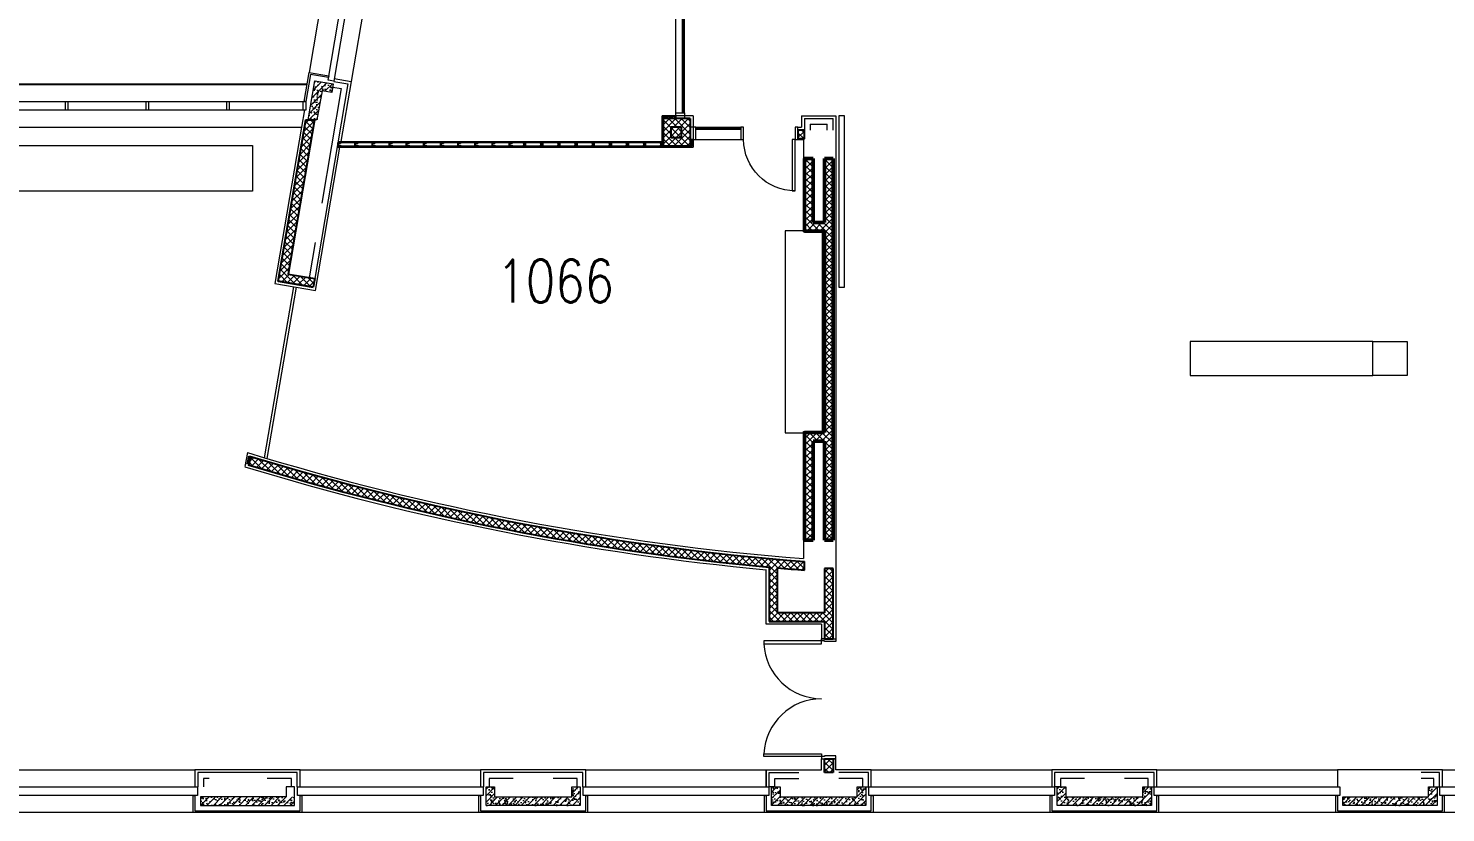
# Model space of a CAD drawing. Header units: inches. Extents: x 13084 to 220150, y 6494 to 167180.
# Drawn here: x 139278 to 164090, y 116180 to 129910 of the extents above; entities that cross this region are included whole.
import ezdxf
from ezdxf.enums import TextEntityAlignment as Align

# ---------------------------------------------------------------- set-up
doc = ezdxf.new("R2010")
doc.units = ezdxf.units.IN
doc.header["$MEASUREMENT"] = 0
for name, color, linetype, lineweight in [('Ground Floor$0$A-G23-M-Stairs-Concrete', 251, 'Continuous', 25), ('Ground Floor$0$A-G250-G-Walls-Low-Level', 8, 'Continuous', 15), ('Ground Floor$0$A-G250-G-Walls-Precast-Concrete', 7, 'Continuous', 15), ('Ground Floor$0$A-G250-M-Walls-Blockwork', 7, 'Continuous', 25), ('Ground Floor$0$A-G250-M-Walls-Plasterboard-Partition', 7, 'Continuous', 15), ('Ground Floor$0$A-G252-H-Internal-Walls', 251, 'Continuous', 9), ('Ground Floor$0$A-G262-H-Precast-Panel', 251, 'Continuous', 5), ('Ground Floor$0$A-G312-M-Wall-Cladding-Panel', 7, 'Continuous', 9), ('Ground Floor$0$A-G312-M-Wall-Finish-Plaster', 7, 'Continuous', 15), ('Ground Floor$0$A-G321-M-Window', 251, 'Continuous', 9), ('Ground Floor$0$A-G322-M-Door', 251, 'Continuous', 15), ('Ground Floor$0$A-G4-M-Furniture-and-Fittings', 251, 'Continuous', 9), ('Ground Floor$0$A-G4-M-Furniture-Built-In', 251, 'Continuous', 9), ('Ground Floor$0$Z-Z001-S-Room-Name-Identification-250', 7, 'Continuous', 15)]:
    doc.layers.add(name, color=color, linetype=linetype, lineweight=lineweight)
doc.styles.add('Ground Floor$0$Tag-RomanS', font='romans.shx', dxfattribs={"width": 0.8})
pattern_1 = [(45, (31615.24, 164129.57), (-56.1266, 56.1266), []), (135, (31615.24, 164129.57), (-56.1266, -56.1266), [])]
pattern_2 = [(50, (31615.24, 164129.57), (182.18467, -15.93909), [19.05, -209.55]), (355, (31615.24, 164129.57), (-35.24283, 191.05664), [15.24, -167.64]), (100.451, (31630.42, 164128.24), (146.9425, 175.11669), [16.19, -178.09]), (46.1842, (31615.24, 164180.37), (271.07904, -42.04233), [28.575, -314.325]), (96.6356, (31637.83, 164176.87), (237.40423, 247.42556), [24.285, -267.135]), (351.184, (31615.24, 164180.37), (237.4046, 247.4251), [22.86, -251.46]), (21, (31640.64, 164167.67), (151.61488, -102.26552), [19.05, -209.55]), (326, (31640.64, 164167.67), (61.80203, 184.18797), [15.24, -167.64]), (71.4514, (31653.27, 164159.15), (213.4165, 81.92286), [16.19, -178.09]), (37.5, (31615.24, 164129.57), (3.088603, 84.55504), [0, -165.608, 0, -170.18, 0, -168.275]), (7.5, (31615.24, 164129.57), (66.81966, 100.180575), [0, -97.028, 0, -161.798, 0, -64.135]), (327.5, (31558.6, 164129.57), (135.590595, -5.728744), [0, -63.5, 0, -198.12, 0, -262.89]), (317.5, (31533.2, 164129.57), (148.12918, 25.42649), [0, -82.55, 0, -131.572, 0, -186.69])]
pattern_3 = [(45, (31615.24, 164129.57), (-56.1266, 56.1266), [])]

# ---------------------------------------------------------------- blocks, each defined once
blk = doc.blocks.new('Ground Floor$0$d2100-250')
at = {"layer": 'Ground Floor$0$A-G322-M-Door'}
for points in [[(38, 250), (38, 1262), (88, 1262), (88, 250)], [(2062, 250), (2062, 1262), (2012, 1262), (2012, 250)], [(50, 200), (38, 200), (38, 250), (0, 250), (0, 0), (50, 0)], [(2050, 200), (2062, 200), (2062, 250), (2100, 250), (2100, 0), (2050, 0)]]:
    blk.add_lwpolyline(points, close=True, dxfattribs=at)
for centre, start, end in [((36, 249), 0.0507, 87.0481), ((2064, 249), 92.9519, 179.9493)]:
    blk.add_arc(centre, 1014, start, end, dxfattribs=at)
blk = doc.blocks.new('Ground Floor$0$do6')
at = {"layer": 'Ground Floor$0$A-G321-M-Window', "elevation": 0}
blk.add_lwpolyline([(119409, -36325), (120194, -36325), (120194, -36295), (119409, -36295)], close=True, dxfattribs=at)
at = {"layer": 'Ground Floor$0$A-G322-M-Door'}
for p, q in [((119409, -36120, 0), (120194, -36120, 0)), ((119409, -36335, 0), (120194, -36335, 0))]:
    blk.add_line(p, q, dxfattribs=at)
at = {"layer": 'Ground Floor$0$A-G322-M-Door', "elevation": 0}
for points in [[(121094, -35220), (121144, -35220), (121144, -36120), (121094, -36120)], [(119409, -36120), (119409, -36335), (119359, -36335), (119359, -36120)], [(120244, -36120), (120244, -36335), (120194, -36335), (120194, -36120)], [(121194, -36120), (121194, -36335), (121144, -36335), (121144, -36120)]]:
    blk.add_lwpolyline(points, close=True, dxfattribs=at)
at = {"layer": 'Ground Floor$0$A-G322-M-Door'}
blk.add_arc((121144, -36120, 0), 900, 90, 180, dxfattribs=at)
blk = doc.blocks.new('Ground Floor$0$d06')
at = {"layer": 'Ground Floor$0$A-G321-M-Window', "elevation": 0}
blk.add_lwpolyline([(119215, -35700), (119215, -34000), (119185, -34000), (119185, -35700)], close=True, dxfattribs=at)
at = {"layer": 'Ground Floor$0$A-G322-M-Door'}
for p, q in [((119075, -35700, 0), (119075, -34000, 0)), ((119225, -35700, 0), (119225, -34000, 0))]:
    blk.add_line(p, q, dxfattribs=at)
at = {"layer": 'Ground Floor$0$A-G322-M-Door', "elevation": 0}
for points in [[(119075, -33000), (119225, -33000), (119225, -33050), (119075, -33050)], [(118175, -33100), (118175, -33050), (119075, -33050), (119075, -33100)], [(119075, -33950), (119225, -33950), (119225, -34000), (119075, -34000)], [(119075, -35700), (119225, -35700), (119225, -35750), (119075, -35750)]]:
    blk.add_lwpolyline(points, close=True, dxfattribs=at)
at = {"layer": 'Ground Floor$0$A-G322-M-Door'}
blk.add_arc((119075, -33050, 0), 900, 180, 270, dxfattribs=at)
blk = doc.blocks.new('Ground Floor$0$tag-roomname')
at = {"lineweight": 18, "ltscale": 0.01, "style": 'Ground Floor$0$Tag-RomanS', "width": 0.8}
blk.add_attdef('ROOM_NO_2', text='', height=3, dxfattribs=at).set_placement((0, 1.612), align=Align.MIDDLE_CENTER)
at = {"linetype": 'ByBlock', "lineweight": 13, "ltscale": 0.01, "style": 'Ground Floor$0$Tag-RomanS', "width": 0.8, "flags": 1}
for tag, p in [('ROOM_NAME_1', (0, -2.288)), ('AREA', (0, -5.744))]:
    blk.add_attdef(tag, text='', height=2.8, dxfattribs=at).set_placement(p, align=Align.MIDDLE_CENTER)

msp = doc.modelspace()

# ---------------------------------------------------------------- hatches: boundary and pattern name
at = {"layer": 'Ground Floor$0$A-G252-H-Internal-Walls'}
h = msp.add_hatch(dxfattribs=at)
h.set_pattern_fill('ANSI37', color=256, scale=25, style=0)
h.set_pattern_definition(pattern_1)
h.paths.add_polyline_path([(144286, 128306), (144134, 128306), (143653, 125484), (144266, 125380), (144291, 125528), (143826, 125607)])
h = msp.add_hatch(dxfattribs=at)
h.set_pattern_fill('AR-CONC', color=256, scale=0.3, angle=90, style=0)
h.set_pattern_definition([(140, (31630.24, 164129.57), (4.781726, 54.6554), [5.715, -62.865]), (85, (31630.24, 164129.57), (-57.316993, -10.572848), [4.572, -50.292]), (190.451, (31630.637, 164134.124), (-52.535006, 44.08275), [4.857, -53.427]), (136.1842, (31615, 164129.57), (12.6127, 81.323712), [8.5725, -94.2975]), (186.6356, (31616.05, 164136.35), (-74.227667, 71.22127), [7.2855, -80.1405]), (81.184, (31615, 164129.57), (-74.227535, 71.22138), [6.858, -75.438]), (111, (31618.81, 164137.19), (30.679656, 45.484464), [5.715, -62.865]), (56, (31618.81, 164137.19), (-55.25639, 18.540609), [4.572, -50.292]), (161.4514, (31621.365, 164140.98), (-24.576857, 64.024947), [4.857, -53.427]), (127.5, (31630.239, 164129.57), (-25.3665117, 0.926581), [0, -49.6824, 0, -51.054, 0, -50.4825]), (97.5, (31630.24, 164129.57), (-30.0541724, 20.045899), [0, -29.1084, 0, -48.5394, 0, -19.2405]), (57.5, (31630.239, 164112.577), (1.7186232, 40.6771786), [0, -19.05, 0, -59.436, 0, -78.867]), (47.5, (31630.24, 164104.957), (-7.627947, 44.438754), [0, -24.765, 0, -39.4716, 0, -56.007])])
h.paths.add_polyline_path([(150615, 128330), (150615, 128365), (150390, 128365), (150390, 128330)])
h = msp.add_hatch(dxfattribs=at)
h.set_pattern_fill('ANSI37', color=256, scale=25, style=0)
h.set_pattern_definition([(45, (31615.24, 164129.57), (-56.1266, 56.1266), []), (135, (31615.24, 164129.57), (-56.1266, -56.1266), [])])
h.paths.add_polyline_path([(150865, 128330), (150390, 128330), (150390, 127845), (150865, 127845)])
h = msp.add_hatch(dxfattribs=at)
h.set_pattern_fill('ANSI37', color=256, scale=25, style=0)
h.set_pattern_definition(pattern_1)
h.paths.add_polyline_path([(152865, 128130), (152750, 128130), (152750, 128115), (152750, 127980), (152865, 127980)])
h = msp.add_hatch(dxfattribs=at)
h.set_pattern_fill('AR-CONC', color=256, scale=0.3, angle=90, style=0)
h.set_pattern_definition([(140, (31615.24, 164129.57), (4.781726, 54.6554), [5.715, -62.865]), (85, (31615.24, 164129.57), (-57.316993, -10.572848), [4.572, -50.292]), (190.451, (31615.637, 164134.124), (-52.535006, 44.08275), [4.857, -53.427]), (136.1842, (31600, 164129.57), (12.6127, 81.323712), [8.5725, -94.2975]), (186.6356, (31601.05, 164136.35), (-74.227667, 71.22127), [7.2855, -80.1405]), (81.184, (31600, 164129.57), (-74.227535, 71.22138), [6.858, -75.438]), (111, (31603.81, 164137.19), (30.679656, 45.484464), [5.715, -62.865]), (56, (31603.81, 164137.19), (-55.25639, 18.540609), [4.572, -50.292]), (161.4514, (31606.365, 164140.98), (-24.576857, 64.024947), [4.857, -53.427]), (127.5, (31615.239, 164129.57), (-25.3665117, 0.926581), [0, -49.6824, 0, -51.054, 0, -50.4825]), (97.5, (31615.24, 164129.57), (-30.0541724, 20.045899), [0, -29.1084, 0, -48.5394, 0, -19.2405]), (57.5, (31615.239, 164112.577), (1.7186232, 40.6771786), [0, -19.05, 0, -59.436, 0, -78.867]), (47.5, (31615.24, 164104.957), (-7.627947, 44.438754), [0, -24.765, 0, -39.4716, 0, -56.007])])
h.paths.add_polyline_path([(150900, 127965), (150865, 127965), (150865, 127845), (150900, 127845)])
h = msp.add_hatch(dxfattribs=at)
h.set_pattern_fill('ANSI37', color=256, scale=25, style=0)
h.set_pattern_definition(pattern_1)
h.paths.add_polyline_path([(153365, 127630), (153215, 127630), (153215, 126510), (153015, 126510), (153015, 127630), (152865, 127630), (152865, 126360), (153215, 126360), (153215, 122835), (152865, 122835), (152865, 120952), (153015, 120952), (153015, 122685), (153215, 122685), (153215, 120952), (153365, 120952)])
h = msp.add_hatch(dxfattribs=at)
h.set_pattern_fill('ANSI37', color=256, scale=25, style=0)
h.set_pattern_definition(pattern_1)
h.paths.add_polyline_path([(143153, 122421), (143127, 122272, 0.051409), (152245, 120479), (152245, 119527), (153215, 119527), (153215, 119223), (153365, 119223), (153365, 120452), (153215, 120452), (153215, 119677), (152395, 119677), (152395, 120466, 0.002602), (152865, 120427), (152865, 120577, -0.054894)])
h = msp.add_hatch(dxfattribs=at)
h.set_pattern_fill('ANSI37', color=256, scale=25, style=0)
h.set_pattern_definition(pattern_1)
h.paths.add_polyline_path([(153215, 116880), (153365, 116880), (153365, 117123), (153215, 117123)])
at = {"layer": 'Ground Floor$0$A-G262-H-Precast-Panel'}
h = msp.add_hatch(dxfattribs=at)
h.set_pattern_fill('ANSI31', color=256, scale=25, style=0)
h.set_pattern_definition(pattern_3)
h.paths.add_polyline_path([(144179, 128306), (144327, 128306, 0.365585), (144332, 128310), (144419, 128818), (144591, 128789), (144616, 128937), (144296, 128991)])
h = msp.add_hatch(dxfattribs=at)
h.set_pattern_fill('AR-CONC', color=256, style=0)
h.set_pattern_definition(pattern_2)
h.paths.add_polyline_path([(144179, 128306), (144327, 128306, 0.365585), (144332, 128310), (144419, 128818), (144591, 128789), (144616, 128937), (144296, 128991)])
h = msp.add_hatch(dxfattribs=at)
h.set_pattern_fill('AR-CONC', color=256, style=0)
h.set_pattern_definition(pattern_2)
h.paths.add_polyline_path([(147290, 116305), (147290, 116630), (147440, 116630), (147440, 116455), (148790, 116455), (148790, 116630), (148940, 116630), (148940, 116305)])
h = msp.add_hatch(dxfattribs=at)
h.set_pattern_fill('ANSI31', color=256, scale=25, style=0)
h.set_pattern_definition(pattern_3)
h.paths.add_polyline_path([(147290, 116305), (147290, 116630), (147440, 116630), (147440, 116455), (148790, 116455), (148790, 116630), (148940, 116630), (148940, 116305)])
h = msp.add_hatch(dxfattribs=at)
h.set_pattern_fill('AR-CONC', color=256, style=0)
h.set_pattern_definition(pattern_2)
h.paths.add_polyline_path([(152290, 116305), (152290, 116630), (152440, 116630), (152440, 116455), (153790, 116455), (153790, 116630), (153940, 116630), (153940, 116305)])
h = msp.add_hatch(dxfattribs=at)
h.set_pattern_fill('ANSI31', color=256, scale=25, style=0)
h.set_pattern_definition(pattern_3)
h.paths.add_polyline_path([(152290, 116305), (152290, 116630), (152440, 116630), (152440, 116455), (153790, 116455), (153790, 116630), (153940, 116630), (153940, 116305)])
h = msp.add_hatch(dxfattribs=at)
h.set_pattern_fill('AR-CONC', color=256, style=0)
h.set_pattern_definition(pattern_2)
h.paths.add_polyline_path([(157290, 116305), (157290, 116630), (157440, 116630), (157440, 116455), (158790, 116455), (158790, 116630), (158940, 116630), (158940, 116305)])
h = msp.add_hatch(dxfattribs=at)
h.set_pattern_fill('ANSI31', color=256, scale=25, style=0)
h.set_pattern_definition(pattern_3)
h.paths.add_polyline_path([(157290, 116305), (157290, 116630), (157440, 116630), (157440, 116455), (158790, 116455), (158790, 116630), (158940, 116630), (158940, 116305)])
h = msp.add_hatch(dxfattribs=at)
h.set_pattern_fill('AR-CONC', color=256, style=0)
h.set_pattern_definition(pattern_2)
h.paths.add_polyline_path([(162290, 116455), (163790, 116455), (163790, 116630), (163940, 116630), (163940, 116305), (162290, 116305)])
h = msp.add_hatch(dxfattribs=at)
h.set_pattern_fill('ANSI31', color=256, scale=25, style=0)
h.set_pattern_definition(pattern_3)
h.paths.add_polyline_path([(162290, 116455), (163790, 116455), (163790, 116630), (163940, 116630), (163940, 116305), (162290, 116305)])
h = msp.add_hatch(dxfattribs=at)
h.set_pattern_fill('AR-CONC', color=256, style=0)
h.set_pattern_definition(pattern_2)
h.paths.add_polyline_path([(143940, 116455), (142290, 116455), (142290, 116305), (143940, 116305)])
h = msp.add_hatch(dxfattribs=at)
h.set_pattern_fill('ANSI31', color=256, scale=25, style=0)
h.set_pattern_definition(pattern_3)
h.paths.add_polyline_path([(143940, 116455), (142290, 116455), (142290, 116305), (143940, 116305)])

# ---------------------------------------------------------------- linework, layer by layer
at = {"layer": 'Ground Floor$0$A-G23-M-Stairs-Concrete'}
msp.add_line((137155, 128931), (144158, 128931), dxfattribs=at)
at = {"layer": 'Ground Floor$0$A-G250-G-Walls-Low-Level'}
for p, q in [((144463, 130713, 0), (144194, 129136, 0)), ((145207, 130616, 0), (144928, 128980, 0)), ((137253, 128181), (144062, 128181)), ((139035, 116930), (142195, 116930, 0)), ((144035, 116930), (147195, 116930, 0)), ((149035, 116930), (152195, 116930, 0)), ((154035, 116930), (157195, 116930, 0)), ((159035, 116930), (162195, 116930, 0)), ((164035, 116930), (167195, 116930, 0)), ((142165, 116180), (139065, 116180)), ((147165, 116180), (144065, 116180)), ((152165, 116180), (149065, 116180)), ((157165, 116180), (154065, 116180)), ((162165, 116180), (159065, 116180)), ((167165, 116180), (164065, 116180))]:
    msp.add_line(p, q, dxfattribs=at)
msp.add_lwpolyline([(162815, 124430), (159615, 124430), (159615, 123830), (162815, 123830)], close=True, dxfattribs=at)
at = {"layer": 'Ground Floor$0$A-G250-G-Walls-Precast-Concrete'}
for p, q in [((144179, 128306, 0), (144296, 128991, 0)), ((144296, 128991, 0), (144616, 128937, 0)), ((144419, 128818, 0), (144331, 128306, 0)), ((144591, 128789, 0), (144419, 128818, 0)), ((144616, 128937, 0), (144591, 128789, 0)), ((144331, 128306, 0), (144179, 128306, 0))]:
    msp.add_line(p, q, dxfattribs=at)
at = {"layer": 'Ground Floor$0$A-G250-G-Walls-Precast-Concrete', "elevation": 0}
for points in [[(143790, 116630), (143790, 116455), (142290, 116455), (142290, 116305), (143940, 116305), (143940, 116630), (143790, 116630)], [(147290, 116305), (147290, 116630), (147440, 116630), (147440, 116455), (148790, 116455), (148790, 116630), (148940, 116630), (148940, 116305), (147290, 116305)], [(152290, 116305), (152290, 116630), (152440, 116630), (152440, 116455), (153790, 116455), (153790, 116630), (153940, 116630), (153940, 116305), (152290, 116305)], [(157290, 116305), (157290, 116630), (157440, 116630), (157440, 116455), (158790, 116455), (158790, 116630), (158940, 116630), (158940, 116305), (157290, 116305)]]:
    msp.add_lwpolyline(points, dxfattribs=at)
msp.add_lwpolyline([(162290, 116455), (163790, 116455), (163790, 116630), (163940, 116630), (163940, 116305), (162290, 116305)], close=True, dxfattribs=at)
at = {"layer": 'Ground Floor$0$A-G250-M-Walls-Blockwork'}
for p, q in [((150390, 128330, 0), (150390, 127845, 0)), ((150865, 128330, 0), (150390, 128330, 0)), ((150865, 128330, 0), (150865, 127845, 0)), ((150715, 128180, 0), (150525, 128180)), ((150525, 128180, 0), (150525, 127995, 0)), ((150715, 127995), (150715, 128180, 0)), ((150865, 127845, 0), (150390, 127845)), ((150715, 127995), (150525, 127995, 0)), ((143153, 122421, 0), (143127, 122272, 0)), ((152245, 120479, 0), (152245, 119528)), ((152395, 119678), (152395, 120466, 0)), ((152865, 120427, 0), (152865, 120577, 0)), ((153365, 120452, 0), (153215, 120452, 0)), ((153215, 120452, 0), (153215, 119678, 0)), ((153365, 119224, 0), (153365, 120452, 0)), ((153215, 119678, 0), (152395, 119678, 0)), ((152245, 119528), (153215, 119528, 0)), ((153215, 119528, 0), (153215, 119224, 0)), ((153215, 119224, 0), (153365, 119224, 0)), ((153215, 116880), (153215, 117124, 0)), ((153215, 117124, 0), (153365, 117124, 0)), ((153365, 117124, 0), (153365, 116880, 0)), ((153365, 116880, 0), (153215, 116880))]:
    msp.add_line(p, q, dxfattribs=at)
at = {"layer": 'Ground Floor$0$A-G250-M-Walls-Blockwork', "lineweight": 50, "ltscale": 0.02}
for p, q in [((152865, 127630, 0), (153015, 127630, 0)), ((152865, 126360, 0), (152865, 127630, 0)), ((153015, 127630, 0), (153015, 126510, 0)), ((153215, 126510, 0), (153215, 127630, 0)), ((153215, 127630, 0), (153365, 127630, 0)), ((153365, 127630, 0), (153365, 120952, 0)), ((153215, 126360, 0), (152865, 126360, 0)), ((153015, 126510, 0), (153215, 126510, 0)), ((153215, 122835, 0), (153215, 126360, 0)), ((152865, 120952, 0), (152865, 122835, 0)), ((152865, 122835, 0), (153215, 122835, 0)), ((153215, 122685, 0), (153015, 122685, 0)), ((153015, 122685, 0), (153015, 120952, 0)), ((153215, 120952, 0), (153215, 122685, 0)), ((153015, 120952, 0), (152865, 120952, 0)), ((153365, 120952, 0), (153215, 120952, 0))]:
    msp.add_line(p, q, dxfattribs=at)
at = {"layer": 'Ground Floor$0$A-G250-M-Walls-Blockwork', "elevation": 0}
for points in [[(144266, 125380), (143653, 125484), (144134, 128306), (144286, 128306), (143826, 125607), (144291, 125528)], [(152865, 128130), (152750, 128130), (152750, 127980), (152865, 127980)]]:
    msp.add_lwpolyline(points, close=True, dxfattribs=at)
msp.add_lwpolyline([(143653, 125484), (144266, 125380)], dxfattribs=at)
at = {"layer": 'Ground Floor$0$A-G250-M-Walls-Blockwork', "lineweight": 50, "ltscale": 0.02, "elevation": 0}
msp.add_lwpolyline([(143153, 122421), (143127, 122272)], dxfattribs=at)
at = {"layer": 'Ground Floor$0$A-G250-M-Walls-Blockwork'}
for radius, start, end in [(45160, 252.9664, 265.5346), (45310, 252.9909, 264.7626), (45310, 264.953, 265.5494)]:
    msp.add_arc((156381, 165599, 0), radius, start, end, dxfattribs=at)
at = {"layer": 'Ground Floor$0$A-G250-M-Walls-Plasterboard-Partition'}
for p, q in [((144699, 127930, 0), (144682, 127830, 0)), ((144682, 127830, 0), (150390, 127830, 0)), ((144684, 127842, 0), (150390, 127842, 0)), ((144686, 127855, 0), (150390, 127855, 0)), ((150390, 127905, 0), (144695, 127905, 0)), ((150390, 127917, 0), (144697, 127917, 0)), ((144699, 127930, 0), (150390, 127930, 0)), ((150390, 127930, 0), (150390, 127830, 0))]:
    msp.add_line(p, q, dxfattribs=at)
at = {"layer": 'Ground Floor$0$A-G250-M-Walls-Plasterboard-Partition', "elevation": 0}
for points in [[(144695, 127855), (144695, 127905), (144745, 127905), (144745, 127895), (144705, 127895), (144705, 127865), (144745, 127865), (144745, 127855)], [(144995, 127855), (144995, 127905), (145045, 127905), (145045, 127895), (145005, 127895), (145005, 127865), (145045, 127865), (145045, 127855)], [(145295, 127855), (145295, 127905), (145345, 127905), (145345, 127895), (145305, 127895), (145305, 127865), (145345, 127865), (145345, 127855)], [(145595, 127855), (145595, 127905), (145645, 127905), (145645, 127895), (145605, 127895), (145605, 127865), (145645, 127865), (145645, 127855)], [(145895, 127855), (145895, 127905), (145945, 127905), (145945, 127895), (145905, 127895), (145905, 127865), (145945, 127865), (145945, 127855)], [(146195, 127855), (146195, 127905), (146245, 127905), (146245, 127895), (146205, 127895), (146205, 127865), (146245, 127865), (146245, 127855)], [(146495, 127855), (146495, 127905), (146545, 127905), (146545, 127895), (146505, 127895), (146505, 127865), (146545, 127865), (146545, 127855)], [(146795, 127855), (146795, 127905), (146845, 127905), (146845, 127895), (146805, 127895), (146805, 127865), (146845, 127865), (146845, 127855)], [(147095, 127855), (147095, 127905), (147145, 127905), (147145, 127895), (147105, 127895), (147105, 127865), (147145, 127865), (147145, 127855)], [(147395, 127855), (147395, 127905), (147445, 127905), (147445, 127895), (147405, 127895), (147405, 127865), (147445, 127865), (147445, 127855)], [(147695, 127855), (147695, 127905), (147745, 127905), (147745, 127895), (147705, 127895), (147705, 127865), (147745, 127865), (147745, 127855)], [(147990, 127855), (147990, 127905), (147940, 127905), (147940, 127895), (147980, 127895), (147980, 127865), (147940, 127865), (147940, 127855)], [(148290, 127855), (148290, 127905), (148240, 127905), (148240, 127895), (148280, 127895), (148280, 127865), (148240, 127865), (148240, 127855)], [(148590, 127855), (148590, 127905), (148540, 127905), (148540, 127895), (148580, 127895), (148580, 127865), (148540, 127865), (148540, 127855)], [(148890, 127855), (148890, 127905), (148840, 127905), (148840, 127895), (148880, 127895), (148880, 127865), (148840, 127865), (148840, 127855)], [(149190, 127855), (149190, 127905), (149140, 127905), (149140, 127895), (149180, 127895), (149180, 127865), (149140, 127865), (149140, 127855)], [(149490, 127855), (149490, 127905), (149440, 127905), (149440, 127895), (149480, 127895), (149480, 127865), (149440, 127865), (149440, 127855)], [(149790, 127855), (149790, 127905), (149740, 127905), (149740, 127895), (149780, 127895), (149780, 127865), (149740, 127865), (149740, 127855)], [(150090, 127855), (150090, 127905), (150040, 127905), (150040, 127895), (150080, 127895), (150080, 127865), (150040, 127865), (150040, 127855)], [(150390, 127855), (150390, 127905), (150340, 127905), (150340, 127895), (150380, 127895), (150380, 127865), (150340, 127865), (150340, 127855)]]:
    msp.add_lwpolyline(points, close=True, dxfattribs=at)
at = {"layer": 'Ground Floor$0$A-G312-M-Wall-Cladding-Panel'}
msp.add_line((144138, 128631, 0), (144108, 128631, 0), dxfattribs=at)
at = {"layer": 'Ground Floor$0$A-G312-M-Wall-Cladding-Panel', "elevation": 0}
msp.add_lwpolyline([(144108, 128631), (144194, 129136), (144539, 129077), (144534, 129047), (144218, 129101), (144138, 128631)], dxfattribs=at)
for points in [[(142195, 116480), (142195, 116210), (144035, 116210), (144035, 116480), (144065, 116480), (144065, 116180), (142165, 116180), (142165, 116480)], [(147195, 116480), (147195, 116210), (149035, 116210), (149035, 116480), (149065, 116480), (149065, 116180), (147165, 116180), (147165, 116480)], [(152195, 116480), (152195, 116210), (154035, 116210), (154035, 116480), (154065, 116480), (154065, 116180), (152165, 116180), (152165, 116480)], [(157195, 116480), (157195, 116210), (159035, 116210), (159035, 116480), (159065, 116480), (159065, 116180), (157165, 116180), (157165, 116480)], [(162195, 116480), (162195, 116210), (164035, 116210), (164035, 116480), (164065, 116480), (164065, 116180), (162165, 116180), (162165, 116480)]]:
    msp.add_lwpolyline(points, close=True, dxfattribs=at)
at = {"layer": 'Ground Floor$0$A-G312-M-Wall-Finish-Plaster'}
for p, q in [((144632, 129030, 0), (144928, 128980, 0)), ((144871, 128939), (144291, 125528)), ((144755, 128857), (144414, 126851)), ((144607, 128883), (144755, 128857)), ((144625, 128986), (144624, 128981)), ((144624, 128981), (144871, 128939)), ((144928, 128980, 0), (144749, 127930, 0)), ((144113, 128481, 0), (144062, 128181, 0)), ((150915, 128380, 0), (150375, 128380, 0)), ((150375, 127930, 0), (150375, 128380, 0)), ((150615, 128365, 0), (150390, 128365, 0)), ((150390, 128330, 0), (150390, 128365, 0)), ((150615, 128380, 0), (150615, 128330, 0)), ((150765, 128380, 0), (150765, 128330, 0)), ((150915, 128380, 0), (150915, 127830, 0)), ((152815, 128380, 0), (152815, 128180, 0)), ((152815, 128380, 0), (153415, 128380, 0)), ((152865, 128330, 0), (152865, 128130, 0)), ((152865, 128330, 0), (153365, 128330, 0)), ((153365, 128130, 0), (153365, 128330, 0)), ((153415, 128380, 0), (153415, 119224, 0)), ((144062, 128181, 0), (143595, 125443, 0)), ((150915, 128180, 0), (150865, 128180, 0)), ((152750, 128180, 0), (152815, 128180, 0)), ((152965, 128230, 0), (153265, 128230, 0)), ((152965, 128230, 0), (152965, 128130, 0)), ((153265, 128130, 0), (153265, 128230, 0)), ((144305, 125322), (144732, 127830, 0)), ((150390, 127830, 0), (150915, 127830, 0)), ((150915, 127965, 0), (150865, 127965, 0)), ((150865, 127845, 0), (150900, 127845, 0)), ((150900, 127845, 0), (150900, 127965)), ((152750, 127965, 0), (152850, 127965, 0)), ((152850, 127965, 0), (152850, 126345, 0)), ((152850, 126345, 0), (153200, 126345, 0)), ((144297, 126160), (144192, 125544)), ((143595, 125443, 0), (144305, 125322)), ((152850, 122850, 0), (153200, 122850, 0)), ((152850, 122850, 0), (152850, 120628, 0)), ((143113, 122485, 0), (143070, 122237, 0)), ((152195, 119478), (152195, 120434, 0)), ((153165, 119478, 0), (152195, 119478, 0)), ((153165, 119478, 0), (153165, 119224, 0)), ((153215, 119224, 0), (153165, 119224, 0)), ((153165, 116930), (153165, 117124, 0)), ((153165, 117124, 0), (153215, 117124, 0)), ((153415, 117124, 0), (153355, 117124, 0)), ((153365, 117124, 0), (153415, 117124, 0)), ((153415, 116930), (153415, 117124, 0)), ((154035, 116930), (153415, 116930)), ((154035, 116630), (154035, 116930)), ((142245, 116630), (142240, 116630)), ((143990, 116630), (143985, 116630)), ((147245, 116630), (147240, 116630)), ((148990, 116630), (148985, 116630)), ((152245, 116630), (152240, 116630)), ((152345, 116630), (152245, 116630)), ((153885, 116630), (153985, 116630)), ((153990, 116630), (153985, 116630)), ((157240, 116630), (157245, 116630)), ((157345, 116630), (157245, 116630)), ((158885, 116630), (158985, 116630)), ((158985, 116630), (158990, 116630)), ((163885, 116630), (163990, 116630)), ((163990, 116630), (163985, 116630))]:
    msp.add_line(p, q, dxfattribs=at)
at = {"layer": 'Ground Floor$0$A-G312-M-Wall-Finish-Plaster', "lineweight": 50, "ltscale": 0.02}
msp.add_line((153200, 126345, 0), (153200, 122850, 0), dxfattribs=at)
at = {"layer": 'Ground Floor$0$A-G312-M-Wall-Finish-Plaster'}
msp.add_lwpolyline([(162815, 124430), (163415, 124430), (163415, 123830), (162815, 123830)], close=True, dxfattribs=at)
at = {"layer": 'Ground Floor$0$A-G312-M-Wall-Finish-Plaster', "elevation": 0}
for points in [[(144035, 116630), (144035, 116930), (142195, 116930), (142195, 116630)], [(143985, 116630), (143985, 116880), (142245, 116880), (142245, 116630)], [(149035, 116630), (149035, 116930), (147195, 116930), (147195, 116630)], [(148985, 116630), (148985, 116880), (147245, 116880), (147245, 116630)], [(152195, 116930), (152195, 116930), (152195, 116630)], [(152195, 116630), (152195, 116930), (153165, 116930)], [(152245, 116630), (152245, 116880), (152765, 116880)], [(153985, 116630), (153985, 116880), (153465, 116880)], [(159035, 116630), (159035, 116930), (157195, 116930), (157195, 116630)], [(158985, 116630), (158985, 116880), (157245, 116880), (157245, 116630)], [(164035, 116630), (164035, 116930), (162195, 116930), (162195, 116630)], [(163985, 116630), (163985, 116880), (163660, 116880)], [(142443, 116780), (142345, 116780), (142345, 116630)], [(143885, 116630), (143885, 116780), (143460, 116780)], [(147765, 116780), (147345, 116780), (147345, 116630)], [(148885, 116630), (148885, 116780), (148465, 116780)], [(152345, 116630), (152345, 116780), (152765, 116780)], [(153885, 116630), (153885, 116780), (153465, 116780)], [(157765, 116780), (157345, 116780), (157345, 116630)], [(158885, 116630), (158885, 116780), (158465, 116780)], [(163885, 116630), (163885, 116780), (163660, 116780)]]:
    msp.add_lwpolyline(points, dxfattribs=at)
at = {"layer": 'Ground Floor$0$A-G312-M-Wall-Finish-Plaster'}
for radius, start, end in [(45110, 252.8942, 265.5105), (45360, 252.9354, 264.7049)]:
    msp.add_arc((156381, 165599, 0), radius, start, end, dxfattribs=at)
at = {"layer": 'Ground Floor$0$A-G321-M-Window'}
for p, q in [((137173, 128631), (144141, 128631)), ((139926, 128481), (139926, 128631)), ((139976, 128481), (139976, 128631)), ((141339, 128481), (141339, 128631)), ((141389, 128481), (141389, 128631)), ((142751, 128481), (142751, 128631)), ((142801, 128481), (142801, 128631)), ((144091, 128481), (144091, 128631)), ((144141, 128481), (144141, 128631)), ((137173, 128481), (144141, 128481)), ((143413, 122394, 0), (143923, 125387, 0)), ((143461, 122380, 0), (143972, 125379, 0))]:
    msp.add_line(p, q, dxfattribs=at)
at = {"layer": 'Ground Floor$0$A-G321-M-Window', "elevation": 0}
for points in [[(144919, 130711), (144625, 128986), (144526, 129003), (144820, 130728)], [(143990, 116630), (147240, 116630), (147240, 116480), (143990, 116480)], [(148990, 116630), (152240, 116630), (152240, 116480), (148990, 116480)], [(153990, 116630), (157240, 116630), (157240, 116480), (153990, 116480)], [(158990, 116630), (162240, 116630), (162240, 116480), (158990, 116480)], [(163990, 116630), (167240, 116630), (167240, 116480), (163990, 116480)]]:
    msp.add_lwpolyline(points, close=True, dxfattribs=at)
at = {"layer": 'Ground Floor$0$A-G321-M-Window'}
msp.add_lwpolyline([(138990, 116630), (142240, 116630), (142240, 116480), (138990, 116480)], close=True, dxfattribs=at)
at = {"layer": 'Ground Floor$0$A-G322-M-Door'}
msp.add_lwpolyline([(153565, 125380), (153565, 128380), (153465, 128380), (153465, 125380)], close=True, dxfattribs=at)
at = {"layer": 'Ground Floor$0$A-G4-M-Furniture-and-Fittings'}
msp.add_lwpolyline([(143203, 127058), (138203, 127058), (138203, 127858), (143203, 127858)], close=True, dxfattribs=at)
at = {"layer": 'Ground Floor$0$A-G4-M-Furniture-Built-In', "elevation": 0}
msp.add_lwpolyline([(152850, 126365), (152530, 126365), (152530, 122830), (152850, 122830), (152850, 122850), (153200, 122850), (153200, 126345), (152850, 126345)], close=True, dxfattribs=at)

# ---------------------------------------------------------------- block references
at = {"layer": 'Ground Floor$0$A-G322-M-Door'}
msp.add_blockref('Ground Floor$0$d06', (31540, 164130, 0), dxfattribs=at)
at = {"layer": 'Ground Floor$0$A-G322-M-Door', "xscale": -1, "rotation": 180}
msp.add_blockref('Ground Floor$0$do6', (31556, 91845), dxfattribs=at)
at = {"layer": 'Ground Floor$0$A-G322-M-Door', "rotation": 90}
msp.add_blockref('Ground Floor$0$d2100-250', (153415, 117124, 0), dxfattribs=at)
at = {"layer": 'Ground Floor$0$Z-Z001-S-Room-Name-Identification-250'}
ref = msp.add_blockref('Ground Floor$0$tag-roomname', (148503, 125083), dxfattribs=dict(at, xscale=250, yscale=250, zscale=250))
ref.add_attrib('ROOM_NO_2', '1066', dxfattribs={"layer": '0', "lineweight": 18, "ltscale": 0.01, "height": 750, "style": 'Ground Floor$0$Tag-RomanS', "width": 0.8}).set_placement((148503, 125486), align=Align.MIDDLE_CENTER)

doc.saveas('drawing.dxf')
